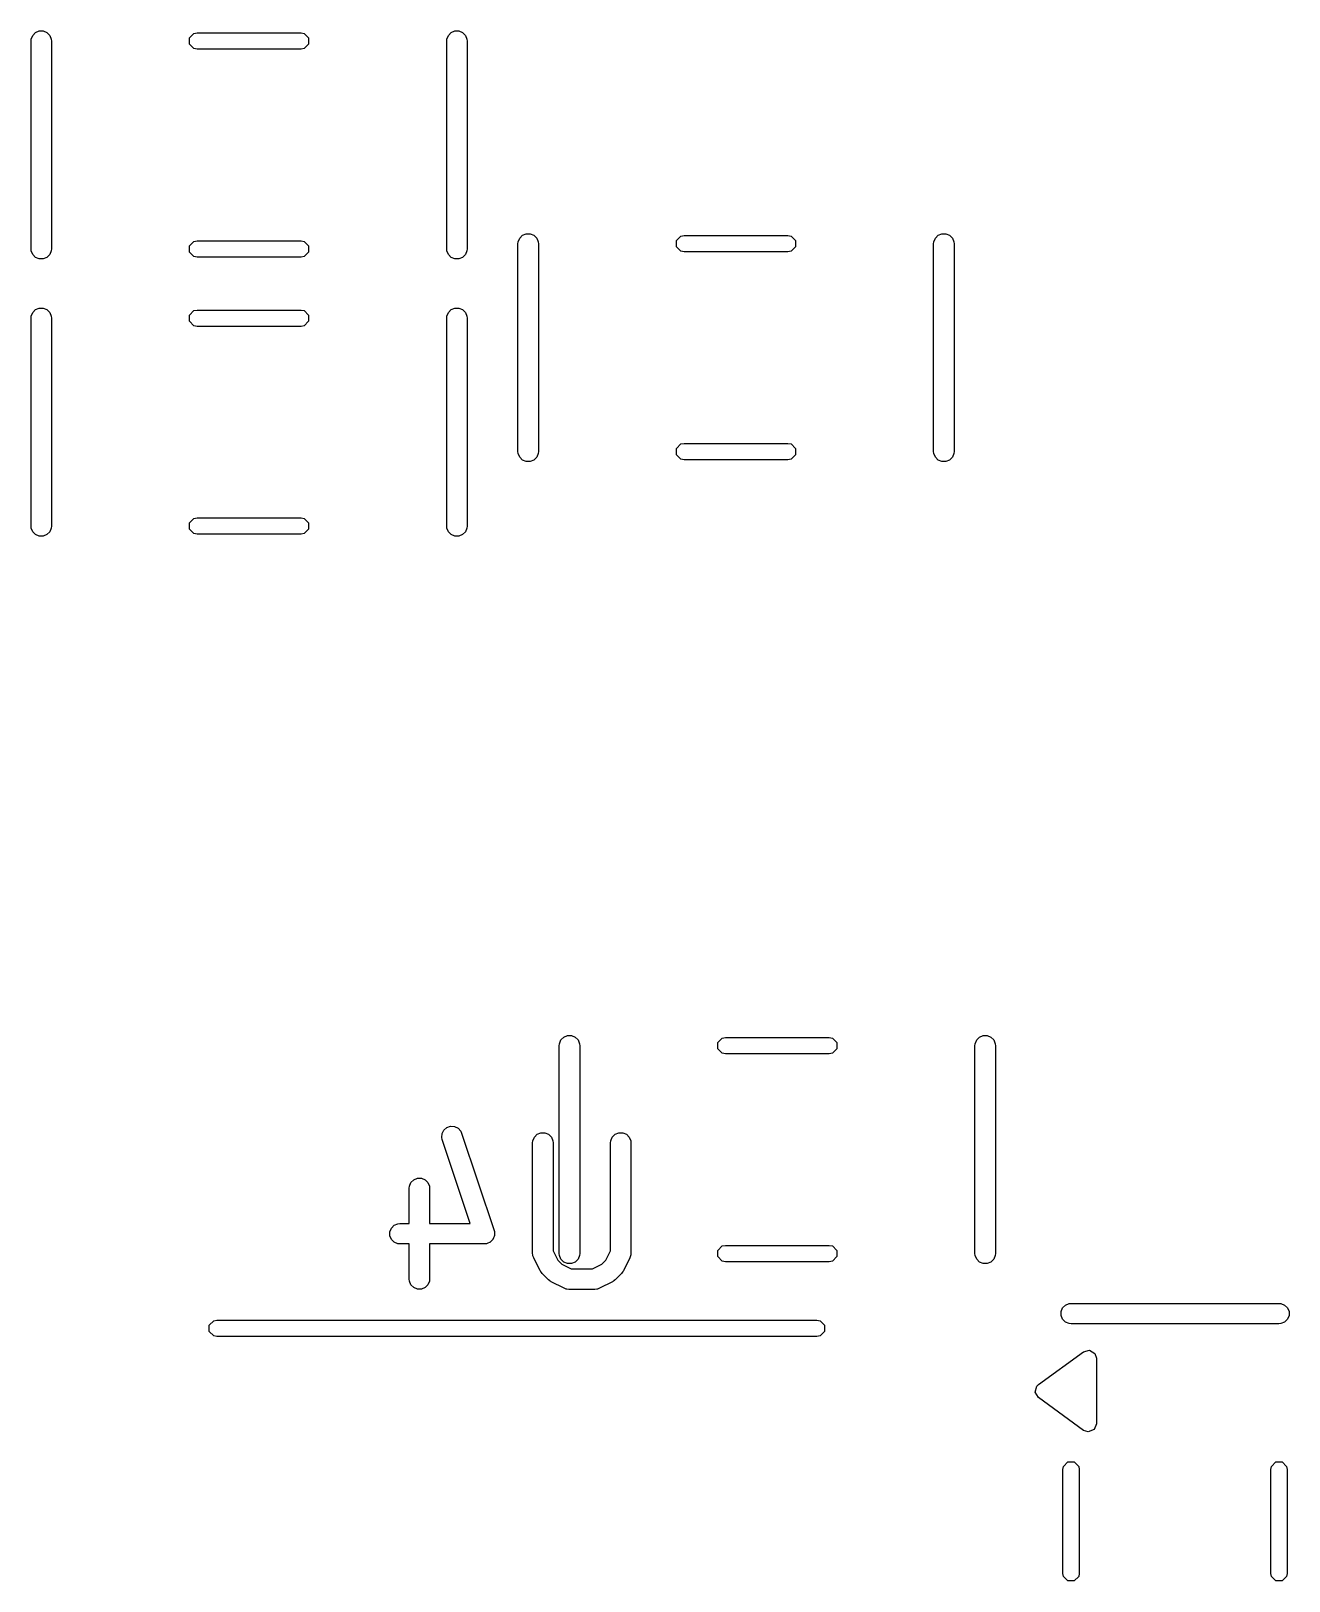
# Model space of a CAD drawing. Extents: x -2.1 to 1.78, y 0.53 to 2.72.
# Drawn here: x -0.523 to -0.1598, y 1.0205 to 1.4679 of the extents above; entities that cross this region are included whole.
import ezdxf

# ---------------------------------------------------------------- set-up
doc = ezdxf.new("R2010")
doc.units = 0
doc.header["$MEASUREMENT"] = 0
doc.layers.add('BLACK', color=7, linetype='CONTINUOUS')

msp = doc.modelspace()

# ---------------------------------------------------------------- linework, layer by layer
at = {"layer": 'BLACK', "linetype": 'CONTINUOUS'}
for p, q in [((-0.52164, 1.46746), (-0.52058, 1.4679)), ((-0.52058, 1.4679), (-0.51942, 1.4679)), ((-0.51942, 1.4679), (-0.51836, 1.46746)), ((-0.40164, 1.46746), (-0.40058, 1.4679)), ((-0.40058, 1.4679), (-0.39942, 1.4679)), ((-0.39942, 1.4679), (-0.39836, 1.46746)), ((-0.52295, 1.465), (-0.5229, 1.46558)), ((-0.52295, 1.405), (-0.52295, 1.465)), ((-0.5229, 1.46558), (-0.52246, 1.46664)), ((-0.52246, 1.46664), (-0.52164, 1.46746)), ((-0.51836, 1.46746), (-0.51754, 1.46664)), ((-0.51754, 1.46664), (-0.5171, 1.46558)), ((-0.5171, 1.46558), (-0.51705, 1.465)), ((-0.51705, 1.465), (-0.51705, 1.405)), ((-0.47718, 1.4659), (-0.4759, 1.46718)), ((-0.47718, 1.4641), (-0.47718, 1.4659)), ((-0.4759, 1.46282), (-0.47718, 1.4641)), ((-0.4759, 1.46718), (-0.475, 1.46736)), ((-0.475, 1.46736), (-0.445, 1.46736)), ((-0.445, 1.46736), (-0.4441, 1.46718)), ((-0.4441, 1.46718), (-0.44282, 1.4659)), ((-0.44282, 1.4641), (-0.4441, 1.46282)), ((-0.44282, 1.4659), (-0.44282, 1.4641)), ((-0.40295, 1.465), (-0.4029, 1.46558)), ((-0.40295, 1.405), (-0.40295, 1.465)), ((-0.4029, 1.46558), (-0.40246, 1.46664)), ((-0.40246, 1.46664), (-0.40164, 1.46746)), ((-0.39836, 1.46746), (-0.39754, 1.46664)), ((-0.39754, 1.46664), (-0.3971, 1.46558)), ((-0.3971, 1.46558), (-0.39705, 1.465)), ((-0.39705, 1.465), (-0.39705, 1.405)), ((-0.475, 1.46264), (-0.4759, 1.46282)), ((-0.445, 1.46264), (-0.475, 1.46264)), ((-0.4441, 1.46282), (-0.445, 1.46264)), ((-0.38107, 1.40895), (-0.38001, 1.40939)), ((-0.38001, 1.40939), (-0.37885, 1.40939)), ((-0.37885, 1.40939), (-0.37779, 1.40895)), ((-0.26107, 1.40895), (-0.26001, 1.40939)), ((-0.26001, 1.40939), (-0.25885, 1.40939)), ((-0.25885, 1.40939), (-0.25779, 1.40895)), ((-0.5229, 1.40442), (-0.52295, 1.405)), ((-0.51705, 1.405), (-0.5171, 1.40442)), ((-0.47718, 1.4059), (-0.4759, 1.40718)), ((-0.47718, 1.4041), (-0.47718, 1.4059)), ((-0.4759, 1.40718), (-0.475, 1.40736)), ((-0.475, 1.40736), (-0.445, 1.40736)), ((-0.445, 1.40736), (-0.4441, 1.40718)), ((-0.4441, 1.40718), (-0.44282, 1.4059)), ((-0.44282, 1.4059), (-0.44282, 1.4041)), ((-0.4029, 1.40442), (-0.40295, 1.405)), ((-0.39705, 1.405), (-0.3971, 1.40442)), ((-0.38238, 1.4065), (-0.38233, 1.40707)), ((-0.38238, 1.3465), (-0.38238, 1.4065)), ((-0.38233, 1.40707), (-0.38188, 1.40814)), ((-0.38188, 1.40814), (-0.38107, 1.40895)), ((-0.37779, 1.40895), (-0.37697, 1.40814)), ((-0.37697, 1.40814), (-0.37653, 1.40707)), ((-0.37653, 1.40707), (-0.37648, 1.4065)), ((-0.37648, 1.4065), (-0.37648, 1.3465)), ((-0.33661, 1.4074), (-0.33533, 1.40868)), ((-0.33661, 1.40559), (-0.33661, 1.4074)), ((-0.33533, 1.40431), (-0.33661, 1.40559)), ((-0.33533, 1.40868), (-0.33443, 1.40886)), ((-0.33443, 1.40886), (-0.30443, 1.40886)), ((-0.30443, 1.40886), (-0.30353, 1.40868)), ((-0.30353, 1.40868), (-0.30225, 1.4074)), ((-0.30225, 1.40559), (-0.30353, 1.40431)), ((-0.30225, 1.4074), (-0.30225, 1.40559)), ((-0.26238, 1.4065), (-0.26233, 1.40707)), ((-0.26238, 1.3465), (-0.26238, 1.4065)), ((-0.26233, 1.40707), (-0.26188, 1.40814)), ((-0.26188, 1.40814), (-0.26107, 1.40895)), ((-0.25779, 1.40895), (-0.25697, 1.40814)), ((-0.25697, 1.40814), (-0.25653, 1.40707)), ((-0.25653, 1.40707), (-0.25648, 1.4065)), ((-0.25648, 1.4065), (-0.25648, 1.3465)), ((-0.52246, 1.40336), (-0.5229, 1.40442)), ((-0.52164, 1.40254), (-0.52246, 1.40336)), ((-0.52058, 1.4021), (-0.52164, 1.40254)), ((-0.51942, 1.4021), (-0.52058, 1.4021)), ((-0.51836, 1.40254), (-0.51942, 1.4021)), ((-0.51754, 1.40336), (-0.51836, 1.40254)), ((-0.5171, 1.40442), (-0.51754, 1.40336)), ((-0.4759, 1.40282), (-0.47718, 1.4041)), ((-0.475, 1.40264), (-0.4759, 1.40282)), ((-0.445, 1.40264), (-0.475, 1.40264)), ((-0.4441, 1.40282), (-0.445, 1.40264)), ((-0.44282, 1.4041), (-0.4441, 1.40282)), ((-0.40246, 1.40336), (-0.4029, 1.40442)), ((-0.40164, 1.40254), (-0.40246, 1.40336)), ((-0.40058, 1.4021), (-0.40164, 1.40254)), ((-0.39942, 1.4021), (-0.40058, 1.4021)), ((-0.39836, 1.40254), (-0.39942, 1.4021)), ((-0.39754, 1.40336), (-0.39836, 1.40254)), ((-0.3971, 1.40442), (-0.39754, 1.40336)), ((-0.33443, 1.40413), (-0.33533, 1.40431)), ((-0.30443, 1.40413), (-0.33443, 1.40413)), ((-0.30353, 1.40431), (-0.30443, 1.40413)), ((-0.52246, 1.38664), (-0.52164, 1.38746)), ((-0.52164, 1.38746), (-0.52058, 1.3879)), ((-0.52058, 1.3879), (-0.51942, 1.3879)), ((-0.51942, 1.3879), (-0.51836, 1.38746)), ((-0.51836, 1.38746), (-0.51754, 1.38664)), ((-0.47718, 1.3859), (-0.4759, 1.38718)), ((-0.4759, 1.38718), (-0.475, 1.38736)), ((-0.475, 1.38736), (-0.445, 1.38736)), ((-0.445, 1.38736), (-0.4441, 1.38718)), ((-0.4441, 1.38718), (-0.44282, 1.3859)), ((-0.40246, 1.38664), (-0.40164, 1.38746)), ((-0.40164, 1.38746), (-0.40058, 1.3879)), ((-0.40058, 1.3879), (-0.39942, 1.3879)), ((-0.39942, 1.3879), (-0.39836, 1.38746)), ((-0.39836, 1.38746), (-0.39754, 1.38664)), ((-0.52295, 1.385), (-0.5229, 1.38558)), ((-0.52295, 1.325), (-0.52295, 1.385)), ((-0.5229, 1.38558), (-0.52246, 1.38664)), ((-0.51754, 1.38664), (-0.5171, 1.38558)), ((-0.5171, 1.38558), (-0.51705, 1.385)), ((-0.51705, 1.385), (-0.51705, 1.325)), ((-0.47718, 1.3841), (-0.47718, 1.3859)), ((-0.4759, 1.38282), (-0.47718, 1.3841)), ((-0.475, 1.38264), (-0.4759, 1.38282)), ((-0.445, 1.38264), (-0.475, 1.38264)), ((-0.4441, 1.38282), (-0.445, 1.38264)), ((-0.44282, 1.3841), (-0.4441, 1.38282)), ((-0.44282, 1.3859), (-0.44282, 1.3841)), ((-0.40295, 1.385), (-0.4029, 1.38558)), ((-0.40295, 1.325), (-0.40295, 1.385)), ((-0.4029, 1.38558), (-0.40246, 1.38664)), ((-0.39754, 1.38664), (-0.3971, 1.38558)), ((-0.3971, 1.38558), (-0.39705, 1.385)), ((-0.39705, 1.385), (-0.39705, 1.325)), ((-0.33661, 1.3474), (-0.33533, 1.34868)), ((-0.33661, 1.34559), (-0.33661, 1.3474)), ((-0.33533, 1.34868), (-0.33443, 1.34886)), ((-0.33443, 1.34886), (-0.30443, 1.34886)), ((-0.30443, 1.34886), (-0.30353, 1.34868)), ((-0.30353, 1.34868), (-0.30225, 1.3474)), ((-0.30225, 1.3474), (-0.30225, 1.34559)), ((-0.38233, 1.34592), (-0.38238, 1.3465)), ((-0.38188, 1.34486), (-0.38233, 1.34592)), ((-0.38107, 1.34404), (-0.38188, 1.34486)), ((-0.38001, 1.3436), (-0.38107, 1.34404)), ((-0.37885, 1.3436), (-0.38001, 1.3436)), ((-0.37779, 1.34404), (-0.37885, 1.3436)), ((-0.37697, 1.34486), (-0.37779, 1.34404)), ((-0.37653, 1.34592), (-0.37697, 1.34486)), ((-0.37648, 1.3465), (-0.37653, 1.34592)), ((-0.33533, 1.34431), (-0.33661, 1.34559)), ((-0.33443, 1.34413), (-0.33533, 1.34431)), ((-0.30443, 1.34413), (-0.33443, 1.34413)), ((-0.30353, 1.34431), (-0.30443, 1.34413)), ((-0.30225, 1.34559), (-0.30353, 1.34431)), ((-0.26233, 1.34592), (-0.26238, 1.3465)), ((-0.26188, 1.34486), (-0.26233, 1.34592)), ((-0.26107, 1.34404), (-0.26188, 1.34486)), ((-0.26001, 1.3436), (-0.26107, 1.34404)), ((-0.25885, 1.3436), (-0.26001, 1.3436)), ((-0.25779, 1.34404), (-0.25885, 1.3436)), ((-0.25697, 1.34486), (-0.25779, 1.34404)), ((-0.25653, 1.34592), (-0.25697, 1.34486)), ((-0.25648, 1.3465), (-0.25653, 1.34592)), ((-0.5229, 1.32442), (-0.52295, 1.325)), ((-0.52246, 1.32336), (-0.5229, 1.32442)), ((-0.5171, 1.32442), (-0.51754, 1.32336)), ((-0.51705, 1.325), (-0.5171, 1.32442)), ((-0.47718, 1.3259), (-0.4759, 1.32718)), ((-0.47718, 1.3241), (-0.47718, 1.3259)), ((-0.4759, 1.32718), (-0.475, 1.32736)), ((-0.475, 1.32736), (-0.445, 1.32736)), ((-0.445, 1.32736), (-0.4441, 1.32718)), ((-0.4441, 1.32718), (-0.44282, 1.3259)), ((-0.44282, 1.3259), (-0.44282, 1.3241)), ((-0.4029, 1.32442), (-0.40295, 1.325)), ((-0.40246, 1.32336), (-0.4029, 1.32442)), ((-0.3971, 1.32442), (-0.39754, 1.32336)), ((-0.39705, 1.325), (-0.3971, 1.32442)), ((-0.52164, 1.32254), (-0.52246, 1.32336)), ((-0.52058, 1.3221), (-0.52164, 1.32254)), ((-0.51942, 1.3221), (-0.52058, 1.3221)), ((-0.51836, 1.32254), (-0.51942, 1.3221)), ((-0.51754, 1.32336), (-0.51836, 1.32254)), ((-0.4759, 1.32282), (-0.47718, 1.3241)), ((-0.475, 1.32264), (-0.4759, 1.32282)), ((-0.445, 1.32264), (-0.475, 1.32264)), ((-0.4441, 1.32282), (-0.445, 1.32264)), ((-0.44282, 1.3241), (-0.4441, 1.32282)), ((-0.40164, 1.32254), (-0.40246, 1.32336)), ((-0.40058, 1.3221), (-0.40164, 1.32254)), ((-0.39942, 1.3221), (-0.40058, 1.3221)), ((-0.39836, 1.32254), (-0.39942, 1.3221)), ((-0.39754, 1.32336), (-0.39836, 1.32254)), ((-0.36996, 1.17664), (-0.36914, 1.17746)), ((-0.36914, 1.17746), (-0.36808, 1.1779)), ((-0.36808, 1.1779), (-0.36692, 1.1779)), ((-0.36692, 1.1779), (-0.36586, 1.17746)), ((-0.36586, 1.17746), (-0.36504, 1.17664)), ((-0.32468, 1.1759), (-0.3234, 1.17718)), ((-0.3234, 1.17718), (-0.3225, 1.17736)), ((-0.3225, 1.17736), (-0.2925, 1.17736)), ((-0.2925, 1.17736), (-0.2916, 1.17718)), ((-0.2916, 1.17718), (-0.29032, 1.1759)), ((-0.24996, 1.17664), (-0.24914, 1.17746)), ((-0.24914, 1.17746), (-0.24808, 1.1779)), ((-0.24808, 1.1779), (-0.24692, 1.1779)), ((-0.24692, 1.1779), (-0.24586, 1.17746)), ((-0.24586, 1.17746), (-0.24504, 1.17664)), ((-0.37045, 1.175), (-0.3704, 1.17558)), ((-0.37045, 1.115), (-0.37045, 1.175)), ((-0.3704, 1.17558), (-0.36996, 1.17664)), ((-0.36504, 1.17664), (-0.3646, 1.17558)), ((-0.3646, 1.17558), (-0.36455, 1.175)), ((-0.36455, 1.175), (-0.36455, 1.115)), ((-0.32468, 1.1741), (-0.32468, 1.1759)), ((-0.3234, 1.17282), (-0.32468, 1.1741)), ((-0.3225, 1.17264), (-0.3234, 1.17282)), ((-0.2925, 1.17264), (-0.3225, 1.17264)), ((-0.2916, 1.17282), (-0.2925, 1.17264)), ((-0.29032, 1.1741), (-0.2916, 1.17282)), ((-0.29032, 1.1759), (-0.29032, 1.1741)), ((-0.25045, 1.175), (-0.2504, 1.17558)), ((-0.25045, 1.115), (-0.25045, 1.175)), ((-0.2504, 1.17558), (-0.24996, 1.17664)), ((-0.24504, 1.17664), (-0.2446, 1.17558)), ((-0.2446, 1.17558), (-0.24455, 1.175)), ((-0.24455, 1.175), (-0.24455, 1.115)), ((-0.40429, 1.14963), (-0.40378, 1.15066)), ((-0.40378, 1.15066), (-0.40291, 1.15142)), ((-0.40291, 1.15142), (-0.40181, 1.15178)), ((-0.40181, 1.15178), (-0.40066, 1.1517)), ((-0.40066, 1.1517), (-0.39963, 1.15118)), ((-0.39963, 1.15118), (-0.39888, 1.15031)), ((-0.39888, 1.15031), (-0.39864, 1.14978)), ((-0.40437, 1.14848), (-0.40429, 1.14963)), ((-0.40425, 1.14792), (-0.40437, 1.14848)), ((-0.39617, 1.12368), (-0.40425, 1.14792)), ((-0.39864, 1.14978), (-0.38927, 1.12166)), ((-0.37815, 1.14698), (-0.37809, 1.14755)), ((-0.37815, 1.1151), (-0.37815, 1.14698)), ((-0.37809, 1.14755), (-0.37765, 1.14862)), ((-0.37765, 1.14862), (-0.37684, 1.14943)), ((-0.37684, 1.14943), (-0.37577, 1.14987)), ((-0.37577, 1.14987), (-0.37462, 1.14987)), ((-0.37462, 1.14987), (-0.37356, 1.14943)), ((-0.37356, 1.14943), (-0.37274, 1.14862)), ((-0.37274, 1.14862), (-0.3723, 1.14755)), ((-0.3723, 1.14755), (-0.37225, 1.14698)), ((-0.37225, 1.14698), (-0.37225, 1.1158)), ((-0.35565, 1.14698), (-0.3556, 1.14755)), ((-0.35565, 1.1158), (-0.35565, 1.14698)), ((-0.3556, 1.14755), (-0.35516, 1.14862)), ((-0.35516, 1.14862), (-0.35434, 1.14943)), ((-0.35434, 1.14943), (-0.35328, 1.14987)), ((-0.35328, 1.14987), (-0.35212, 1.14987)), ((-0.35212, 1.14987), (-0.35106, 1.14943)), ((-0.35106, 1.14943), (-0.35025, 1.14862)), ((-0.35025, 1.14862), (-0.3498, 1.14755)), ((-0.3498, 1.14755), (-0.34975, 1.14698)), ((-0.34975, 1.14698), (-0.34975, 1.1151)), ((-0.41246, 1.13631), (-0.41139, 1.13675)), ((-0.41139, 1.13675), (-0.41024, 1.13675)), ((-0.41024, 1.13675), (-0.40918, 1.13631)), ((-0.41377, 1.13385), (-0.41371, 1.13443)), ((-0.41377, 1.12368), (-0.41377, 1.13385)), ((-0.41371, 1.13443), (-0.41327, 1.13549)), ((-0.41327, 1.13549), (-0.41246, 1.13631)), ((-0.40918, 1.13631), (-0.40836, 1.13549)), ((-0.40836, 1.13549), (-0.40792, 1.13443)), ((-0.40792, 1.13443), (-0.40787, 1.13385)), ((-0.40787, 1.13385), (-0.40787, 1.12368)), ((-0.4189, 1.12237), (-0.41808, 1.12318)), ((-0.41808, 1.12318), (-0.41702, 1.12362)), ((-0.41702, 1.12362), (-0.41644, 1.12368)), ((-0.41644, 1.12368), (-0.41377, 1.12368)), ((-0.40787, 1.12368), (-0.39617, 1.12368)), ((-0.41934, 1.1213), (-0.4189, 1.12237)), ((-0.41934, 1.12015), (-0.41934, 1.1213)), ((-0.4189, 1.11909), (-0.41934, 1.12015)), ((-0.41808, 1.11827), (-0.4189, 1.11909)), ((-0.3901, 1.11861), (-0.39043, 1.11827)), ((-0.38974, 1.11892), (-0.3901, 1.11861)), ((-0.38969, 1.11901), (-0.38974, 1.11892)), ((-0.38962, 1.11909), (-0.38969, 1.11901)), ((-0.38943, 1.11953), (-0.38962, 1.11909)), ((-0.38922, 1.11995), (-0.38943, 1.11953)), ((-0.38927, 1.12166), (-0.3892, 1.12138)), ((-0.38917, 1.12015), (-0.38922, 1.12005)), ((-0.38922, 1.12005), (-0.38922, 1.11995)), ((-0.3892, 1.12138), (-0.38917, 1.1213)), ((-0.38917, 1.1213), (-0.38917, 1.12125)), ((-0.38917, 1.12125), (-0.38914, 1.1211)), ((-0.38914, 1.1211), (-0.38917, 1.12063)), ((-0.38917, 1.12063), (-0.38917, 1.12015)), ((-0.41702, 1.11783), (-0.41808, 1.11827)), ((-0.41644, 1.11778), (-0.41702, 1.11783)), ((-0.41377, 1.11778), (-0.41644, 1.11778)), ((-0.41377, 1.10761), (-0.41377, 1.11778)), ((-0.39207, 1.11778), (-0.40787, 1.11778)), ((-0.40787, 1.11778), (-0.40787, 1.10761)), ((-0.39178, 1.1178), (-0.39207, 1.11778)), ((-0.3917, 1.1178), (-0.39178, 1.1178)), ((-0.39165, 1.11782), (-0.3917, 1.1178)), ((-0.39149, 1.11783), (-0.39165, 1.11782)), ((-0.39106, 1.11801), (-0.39149, 1.11783)), ((-0.39061, 1.11816), (-0.39106, 1.11801)), ((-0.39053, 1.11823), (-0.39061, 1.11816)), ((-0.39043, 1.11827), (-0.39053, 1.11823)), ((-0.37809, 1.11453), (-0.37815, 1.1151)), ((-0.37805, 1.11443), (-0.37809, 1.11453)), ((-0.37805, 1.11432), (-0.37805, 1.11443)), ((-0.37784, 1.11378), (-0.37805, 1.11432)), ((-0.37225, 1.1158), (-0.3709, 1.1131)), ((-0.3704, 1.11442), (-0.37045, 1.115)), ((-0.36996, 1.11336), (-0.3704, 1.11442)), ((-0.3646, 1.11442), (-0.36504, 1.11336)), ((-0.36455, 1.115), (-0.3646, 1.11442)), ((-0.357, 1.1131), (-0.35565, 1.1158)), ((-0.34985, 1.11432), (-0.35006, 1.11378)), ((-0.3498, 1.11453), (-0.34985, 1.11443)), ((-0.34985, 1.11443), (-0.34985, 1.11432)), ((-0.34975, 1.1151), (-0.3498, 1.11453)), ((-0.32468, 1.1159), (-0.3234, 1.11718)), ((-0.32468, 1.1141), (-0.32468, 1.1159)), ((-0.3234, 1.11282), (-0.32468, 1.1141)), ((-0.3234, 1.11718), (-0.3225, 1.11736)), ((-0.3225, 1.11736), (-0.2925, 1.11736)), ((-0.2925, 1.11736), (-0.2916, 1.11718)), ((-0.2916, 1.11718), (-0.29032, 1.1159)), ((-0.29032, 1.1141), (-0.2916, 1.11282)), ((-0.29032, 1.1159), (-0.29032, 1.1141)), ((-0.2504, 1.11442), (-0.25045, 1.115)), ((-0.24996, 1.11336), (-0.2504, 1.11442)), ((-0.2446, 1.11442), (-0.24504, 1.11336)), ((-0.24455, 1.115), (-0.2446, 1.11442)), ((-0.37596, 1.11003), (-0.37784, 1.11378)), ((-0.37581, 1.10979), (-0.37596, 1.11003)), ((-0.37578, 1.10971), (-0.37581, 1.10979)), ((-0.37571, 1.10963), (-0.37578, 1.10971)), ((-0.37566, 1.10954), (-0.37571, 1.10963)), ((-0.3709, 1.1131), (-0.3697, 1.11191)), ((-0.36914, 1.11254), (-0.36996, 1.11336)), ((-0.3697, 1.11191), (-0.367, 1.11056)), ((-0.36808, 1.1121), (-0.36914, 1.11254)), ((-0.36692, 1.1121), (-0.36808, 1.1121)), ((-0.367, 1.11056), (-0.3609, 1.11056)), ((-0.36586, 1.11254), (-0.36692, 1.1121)), ((-0.36504, 1.11336), (-0.36586, 1.11254)), ((-0.3609, 1.11056), (-0.3582, 1.11191)), ((-0.3582, 1.11191), (-0.357, 1.1131)), ((-0.35219, 1.10963), (-0.35224, 1.10954)), ((-0.35212, 1.10971), (-0.35219, 1.10963)), ((-0.35209, 1.10979), (-0.35212, 1.10971)), ((-0.35193, 1.11003), (-0.35209, 1.10979)), ((-0.35006, 1.11378), (-0.35193, 1.11003)), ((-0.3225, 1.11264), (-0.3234, 1.11282)), ((-0.2925, 1.11264), (-0.3225, 1.11264)), ((-0.2916, 1.11282), (-0.2925, 1.11264)), ((-0.24914, 1.11254), (-0.24996, 1.11336)), ((-0.24808, 1.1121), (-0.24914, 1.11254)), ((-0.24692, 1.1121), (-0.24808, 1.1121)), ((-0.24586, 1.11254), (-0.24692, 1.1121)), ((-0.24504, 1.11336), (-0.24586, 1.11254)), ((-0.41371, 1.10703), (-0.41377, 1.10761)), ((-0.41327, 1.10597), (-0.41371, 1.10703)), ((-0.41246, 1.10515), (-0.41327, 1.10597)), ((-0.41139, 1.10471), (-0.41246, 1.10515)), ((-0.40918, 1.10515), (-0.41024, 1.10471)), ((-0.40836, 1.10597), (-0.40918, 1.10515)), ((-0.40792, 1.10703), (-0.40836, 1.10597)), ((-0.40787, 1.10761), (-0.40792, 1.10703)), ((-0.3756, 1.10949), (-0.37566, 1.10954)), ((-0.37541, 1.10927), (-0.3756, 1.10949)), ((-0.37354, 1.10739), (-0.37541, 1.10927)), ((-0.37331, 1.10721), (-0.37354, 1.10739)), ((-0.37326, 1.10715), (-0.37331, 1.10721)), ((-0.37317, 1.10709), (-0.37326, 1.10715)), ((-0.37309, 1.10703), (-0.37317, 1.10709)), ((-0.37302, 1.107), (-0.37309, 1.10703)), ((-0.37277, 1.10684), (-0.37302, 1.107)), ((-0.36902, 1.10496), (-0.37277, 1.10684)), ((-0.35513, 1.10684), (-0.35888, 1.10496)), ((-0.35488, 1.107), (-0.35513, 1.10684)), ((-0.35481, 1.10703), (-0.35488, 1.107)), ((-0.35473, 1.10709), (-0.35481, 1.10703)), ((-0.35464, 1.10715), (-0.35473, 1.10709)), ((-0.35459, 1.10721), (-0.35464, 1.10715)), ((-0.35436, 1.10739), (-0.35459, 1.10721)), ((-0.35249, 1.10927), (-0.35436, 1.10739)), ((-0.3523, 1.10949), (-0.35249, 1.10927)), ((-0.35224, 1.10954), (-0.3523, 1.10949)), ((-0.41024, 1.10471), (-0.41139, 1.10471)), ((-0.36848, 1.10476), (-0.36902, 1.10496)), ((-0.36837, 1.10475), (-0.36848, 1.10476)), ((-0.36827, 1.10471), (-0.36837, 1.10475)), ((-0.3677, 1.10465), (-0.36827, 1.10471)), ((-0.3602, 1.10465), (-0.3677, 1.10465)), ((-0.35962, 1.10471), (-0.3602, 1.10465)), ((-0.35953, 1.10475), (-0.35962, 1.10471)), ((-0.35942, 1.10476), (-0.35953, 1.10475)), ((-0.35888, 1.10496), (-0.35942, 1.10476)), ((-0.22559, 1.09823), (-0.22515, 1.0993)), ((-0.22559, 1.09708), (-0.22559, 1.09823)), ((-0.22515, 1.09602), (-0.22559, 1.09708)), ((-0.22515, 1.0993), (-0.22434, 1.10011)), ((-0.22434, 1.10011), (-0.22327, 1.10055)), ((-0.22327, 1.10055), (-0.2227, 1.10061)), ((-0.2227, 1.10061), (-0.1627, 1.10061)), ((-0.1627, 1.10061), (-0.16212, 1.10055)), ((-0.16212, 1.10055), (-0.16106, 1.10011)), ((-0.16106, 1.10011), (-0.16024, 1.0993)), ((-0.16024, 1.0993), (-0.1598, 1.09823)), ((-0.1598, 1.09708), (-0.16024, 1.09602)), ((-0.1598, 1.09823), (-0.1598, 1.09708)), ((-0.47149, 1.09433), (-0.47021, 1.09561)), ((-0.47149, 1.09252), (-0.47149, 1.09433)), ((-0.47021, 1.09124), (-0.47149, 1.09252)), ((-0.47021, 1.09561), (-0.46931, 1.09579)), ((-0.46931, 1.09579), (-0.3827, 1.09579)), ((-0.3827, 1.09579), (-0.29608, 1.09579)), ((-0.29608, 1.09579), (-0.29518, 1.09561)), ((-0.29518, 1.09561), (-0.2939, 1.09433)), ((-0.2939, 1.09252), (-0.29518, 1.09124)), ((-0.2939, 1.09433), (-0.2939, 1.09252)), ((-0.22434, 1.0952), (-0.22515, 1.09602)), ((-0.22327, 1.09476), (-0.22434, 1.0952)), ((-0.2227, 1.0947), (-0.22327, 1.09476)), ((-0.1627, 1.0947), (-0.2227, 1.0947)), ((-0.16212, 1.09476), (-0.1627, 1.0947)), ((-0.16106, 1.0952), (-0.16212, 1.09476)), ((-0.16024, 1.09602), (-0.16106, 1.0952)), ((-0.46931, 1.09106), (-0.47021, 1.09124)), ((-0.3827, 1.09106), (-0.46931, 1.09106)), ((-0.29608, 1.09106), (-0.3827, 1.09106)), ((-0.29518, 1.09124), (-0.29608, 1.09106)), ((-0.23212, 1.07723), (-0.21913, 1.08667)), ((-0.21913, 1.08667), (-0.21737, 1.0871)), ((-0.21737, 1.0871), (-0.21583, 1.08615)), ((-0.21583, 1.08615), (-0.21537, 1.08476)), ((-0.21537, 1.08476), (-0.21537, 1.06587)), ((-0.23306, 1.07495), (-0.23264, 1.0767)), ((-0.23212, 1.0734), (-0.23306, 1.07495)), ((-0.23264, 1.0767), (-0.23212, 1.07723)), ((-0.21913, 1.06396), (-0.23212, 1.0734)), ((-0.21537, 1.06587), (-0.21607, 1.0642)), ((-0.21774, 1.0635), (-0.21913, 1.06396)), ((-0.21607, 1.0642), (-0.21774, 1.0635)), ((-0.22506, 1.05266), (-0.22488, 1.05356)), ((-0.22506, 1.02266), (-0.22506, 1.05266)), ((-0.22488, 1.05356), (-0.2236, 1.05484)), ((-0.2236, 1.05484), (-0.22179, 1.05484)), ((-0.22179, 1.05484), (-0.22051, 1.05356)), ((-0.22051, 1.05356), (-0.22033, 1.05266)), ((-0.22033, 1.05266), (-0.22033, 1.02266)), ((-0.16506, 1.05266), (-0.16488, 1.05356)), ((-0.16506, 1.02266), (-0.16506, 1.05266)), ((-0.16488, 1.05356), (-0.1636, 1.05484)), ((-0.1636, 1.05484), (-0.16179, 1.05484)), ((-0.16179, 1.05484), (-0.16051, 1.05356)), ((-0.16051, 1.05356), (-0.16033, 1.05266)), ((-0.16033, 1.05266), (-0.16033, 1.02266)), ((-0.22488, 1.02175), (-0.22506, 1.02266)), ((-0.2236, 1.02048), (-0.22488, 1.02175)), ((-0.22179, 1.02048), (-0.2236, 1.02048)), ((-0.22051, 1.02175), (-0.22179, 1.02048)), ((-0.22033, 1.02266), (-0.22051, 1.02175)), ((-0.16488, 1.02175), (-0.16506, 1.02266)), ((-0.1636, 1.02048), (-0.16488, 1.02175)), ((-0.16179, 1.02048), (-0.1636, 1.02048)), ((-0.16051, 1.02175), (-0.16179, 1.02048)), ((-0.16033, 1.02266), (-0.16051, 1.02175))]:
    msp.add_line(p, q, dxfattribs=at)

doc.saveas('drawing.dxf')
